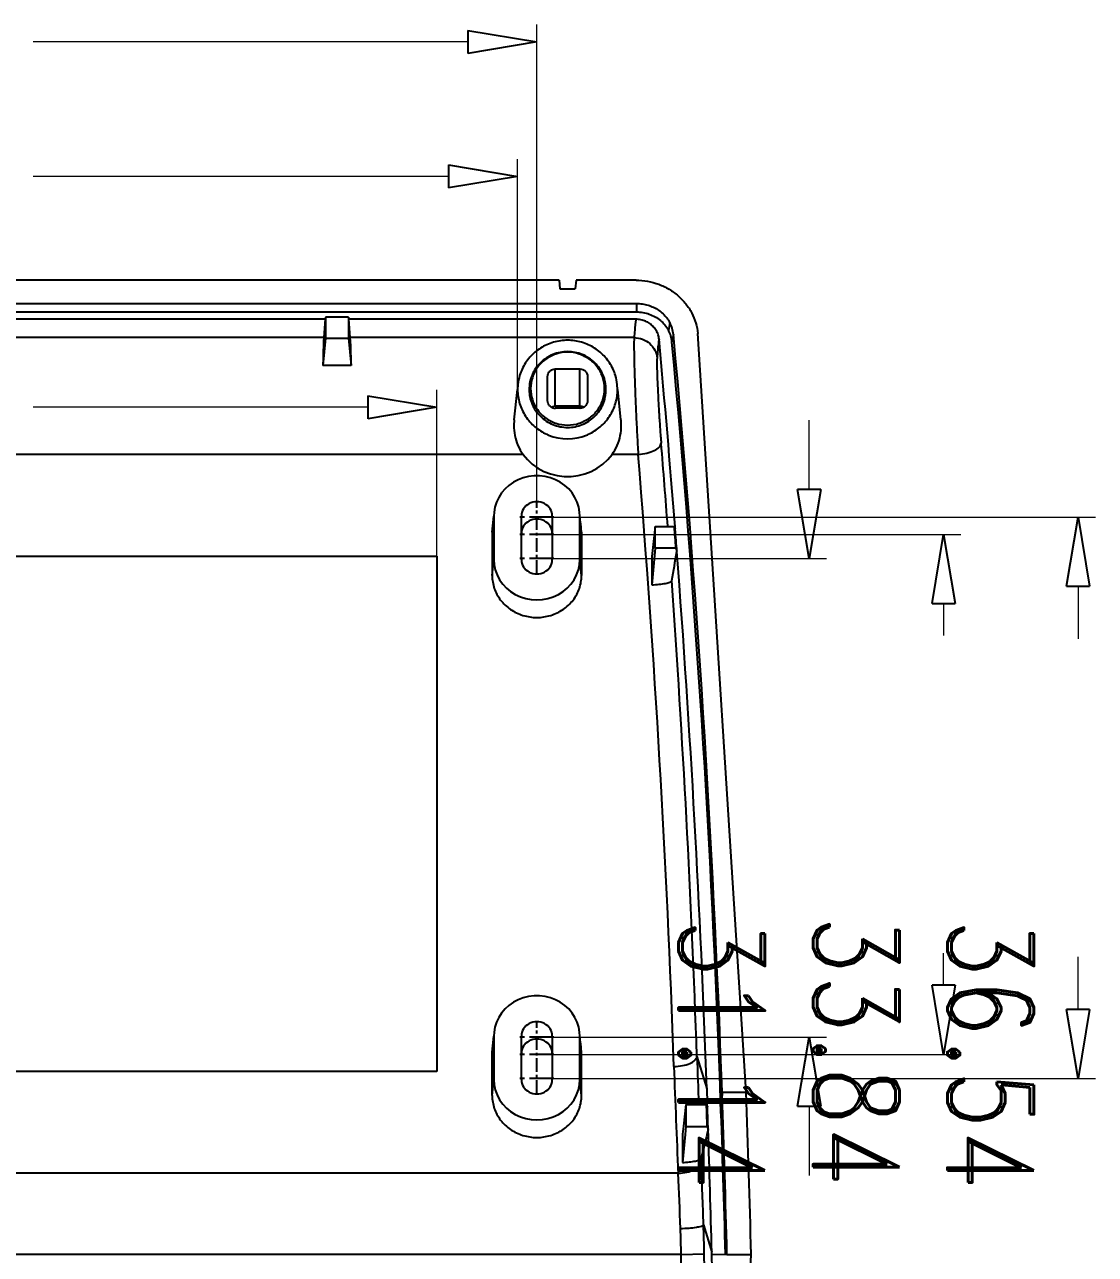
# Model space of a CAD drawing. Header units: millimetres. Extents: x -2947 to 97, y -3022 to 322.
# Drawn here: x -1479 to -1423.3, y -1849.8 to -1785.8 of the extents above; entities that cross this region are included whole.
import ezdxf
from ezdxf.enums import TextEntityAlignment as Align

# ---------------------------------------------------------------- set-up
doc = ezdxf.new("R2010")
doc.units = ezdxf.units.MM
doc.linetypes.add('CENTER', pattern=[50.8, 31.75, -6.35, 6.35, -6.35])
doc.layers.get('0').update_dxf_attribs({"linetype": 'CONTINUOUS'})
doc.layers.get('Defpoints').update_dxf_attribs({"linetype": 'CONTINUOUS'})
doc.layers.add('dim', color=3, linetype='CONTINUOUS', lineweight=9)
doc.styles.add('LongTou', font='romand.shx', dxfattribs={"width": 0.8, "bigfont": 'whgdtxt.shx'})

msp = doc.modelspace()

# ---------------------------------------------------------------- linework, layer by layer
at = {"color": 0, "linetype": 'ByBlock', "lineweight": -2}
for p, q in [((-1455.983, -1786.081), (-1452.383, -1786.681)), ((-1455.983, -1786.081), (-1455.983, -1787.281)), ((-1452.383, -1786.681), (-1455.983, -1787.281)), ((-1456.983, -1793.081), (-1453.383, -1793.681)), ((-1456.983, -1793.081), (-1456.983, -1794.281)), ((-1453.383, -1793.681), (-1456.983, -1794.281)), ((-1461.183, -1805.101), (-1457.583, -1805.701)), ((-1461.183, -1805.101), (-1461.183, -1806.301)), ((-1457.583, -1805.701), (-1461.183, -1806.301)), ((-1438.207, -1813.58), (-1438.807, -1809.98)), ((-1437.607, -1809.98), (-1438.807, -1809.98)), ((-1437.607, -1809.98), (-1438.207, -1813.58)), ((-1424.807, -1815.02), (-1424.207, -1811.42)), ((-1424.207, -1811.42), (-1423.607, -1815.02)), ((-1431.807, -1815.921), (-1431.207, -1812.321)), ((-1431.207, -1812.321), (-1430.607, -1815.921)), ((-1424.807, -1815.02), (-1423.607, -1815.02)), ((-1431.807, -1815.921), (-1430.607, -1815.921)), ((-1431.207, -1839.393), (-1431.807, -1835.793)), ((-1430.607, -1835.793), (-1431.807, -1835.793)), ((-1430.607, -1835.793), (-1431.207, -1839.393)), ((-1424.207, -1840.651), (-1424.807, -1837.051)), ((-1423.607, -1837.051), (-1424.807, -1837.051)), ((-1423.607, -1837.051), (-1424.207, -1840.651)), ((-1438.807, -1842.091), (-1438.207, -1838.491)), ((-1438.207, -1838.491), (-1437.607, -1842.091)), ((-1438.807, -1842.091), (-1437.607, -1842.091))]:
    msp.add_line(p, q, dxfattribs=at)
at = {"color": 7}
for p, q in [((-1451.225, -1799.089), (-1522.341, -1799.089)), ((-1451.225, -1799.089), (-1451.183, -1799.541)), ((-1451.183, -1799.541), (-1450.383, -1799.541)), ((-1450.341, -1799.089), (-1450.383, -1799.541)), ((-1447.219, -1799.089), (-1450.341, -1799.089)), ((-1526.362, -1800.297), (-1447.203, -1800.297)), ((-1447.203, -1800.297), (-1447.203, -1800.738)), ((-1526.362, -1800.738), (-1447.203, -1800.738)), ((-1463.399, -1801.123), (-1510.167, -1801.123)), ((-1463.399, -1801.123), (-1463.472, -1802.078)), ((-1463.383, -1801.016), (-1463.399, -1801.123)), ((-1463.383, -1801.016), (-1463.383, -1802.103)), ((-1462.183, -1801.016), (-1463.383, -1801.016)), ((-1462.183, -1801.016), (-1462.183, -1802.103)), ((-1462.183, -1801.016), (-1462.167, -1801.123)), ((-1447.227, -1801.123), (-1462.167, -1801.123)), ((-1462.093, -1802.078), (-1462.167, -1801.123)), ((-1445.457, -1801.297), (-1445.526, -1801.699)), ((-1463.472, -1802.078), (-1510.093, -1802.078)), ((-1463.383, -1802.103), (-1463.519, -1803.537)), ((-1463.472, -1802.078), (-1463.482, -1802.259)), ((-1463.383, -1802.103), (-1462.183, -1802.103)), ((-1462.183, -1802.103), (-1462.046, -1803.537)), ((-1447.32, -1802.078), (-1462.093, -1802.078)), ((-1462.084, -1802.259), (-1462.093, -1802.078)), ((-1445.273, -1801.919), (-1445.349, -1802.297)), ((-1441.481, -1841.351), (-1444.004, -1801.867)), ((-1463.501, -1802.796), (-1463.51, -1803.143)), ((-1463.492, -1802.5), (-1463.501, -1802.796)), ((-1463.482, -1802.259), (-1463.492, -1802.5)), ((-1462.074, -1802.5), (-1462.084, -1802.259)), ((-1462.064, -1802.796), (-1462.074, -1802.5)), ((-1462.055, -1803.143), (-1462.064, -1802.796)), ((-1463.51, -1803.143), (-1463.519, -1803.537)), ((-1462.046, -1803.537), (-1462.055, -1803.143)), ((-1462.046, -1803.537), (-1463.519, -1803.537)), ((-1451.823, -1805.364), (-1451.823, -1804.102)), ((-1451.423, -1805.653), (-1451.423, -1803.707)), ((-1451.423, -1803.707), (-1450.143, -1803.707)), ((-1450.143, -1805.653), (-1450.143, -1803.707)), ((-1449.743, -1804.102), (-1449.743, -1805.364)), ((-1453.562, -1806.354), (-1453.397, -1804.778)), ((-1453.368, -1804.512), (-1453.383, -1804.78)), ((-1452.783, -1804.78), (-1452.708, -1804.733)), ((-1448.783, -1804.78), (-1448.858, -1804.733)), ((-1448.183, -1804.78), (-1448.198, -1804.512)), ((-1448.004, -1806.354), (-1448.169, -1804.778)), ((-1450.143, -1805.653), (-1451.423, -1805.653)), ((-1450.143, -1805.758), (-1451.423, -1805.758)), ((-1453.563, -1806.357), (-1453.578, -1806.645)), ((-1447.988, -1806.645), (-1448.002, -1806.358)), ((-1453.1, -1808.158), (-1520.465, -1808.158)), ((-1453.1, -1808.158), (-1452.877, -1808.428)), ((-1452.877, -1808.428), (-1452.619, -1808.668)), ((-1448.947, -1808.668), (-1448.688, -1808.428)), ((-1448.688, -1808.428), (-1448.465, -1808.158)), ((-1447.108, -1808.158), (-1448.465, -1808.158)), ((-1452.619, -1808.668), (-1452.329, -1808.875)), ((-1452.329, -1808.875), (-1452.013, -1809.045)), ((-1452.013, -1809.045), (-1451.677, -1809.175)), ((-1451.677, -1809.175), (-1451.325, -1809.263)), ((-1451.325, -1809.263), (-1450.965, -1809.307)), ((-1450.601, -1809.307), (-1450.24, -1809.263)), ((-1450.24, -1809.263), (-1449.889, -1809.175)), ((-1449.889, -1809.175), (-1449.552, -1809.045)), ((-1449.552, -1809.045), (-1449.237, -1808.875)), ((-1449.237, -1808.875), (-1448.947, -1808.668)), ((-1453.833, -1809.768), (-1454.039, -1809.955)), ((-1453.603, -1809.607), (-1453.833, -1809.768)), ((-1453.354, -1809.475), (-1453.603, -1809.607)), ((-1453.088, -1809.374), (-1453.354, -1809.475)), ((-1452.81, -1809.305), (-1453.088, -1809.374)), ((-1452.526, -1809.271), (-1452.81, -1809.305)), ((-1452.239, -1809.271), (-1452.526, -1809.271)), ((-1451.955, -1809.305), (-1452.239, -1809.271)), ((-1451.678, -1809.374), (-1451.955, -1809.305)), ((-1451.412, -1809.475), (-1451.678, -1809.374)), ((-1451.162, -1809.607), (-1451.412, -1809.475)), ((-1450.932, -1809.768), (-1451.162, -1809.607)), ((-1450.965, -1809.307), (-1450.601, -1809.307)), ((-1450.726, -1809.955), (-1450.932, -1809.768)), ((-1454.367, -1810.396), (-1454.484, -1810.642)), ((-1454.218, -1810.166), (-1454.367, -1810.396)), ((-1454.039, -1809.955), (-1454.218, -1810.166)), ((-1450.547, -1810.166), (-1450.726, -1809.955)), ((-1450.398, -1810.396), (-1450.547, -1810.166)), ((-1450.282, -1810.642), (-1450.398, -1810.396)), ((-1454.611, -1811.166), (-1454.623, -1811.372)), ((-1454.566, -1810.9), (-1454.612, -1811.166)), ((-1454.484, -1810.642), (-1454.566, -1810.9)), ((-1453.156, -1811.178), (-1453.176, -1811.274)), ((-1453.122, -1811.084), (-1453.156, -1811.178)), ((-1453.076, -1810.996), (-1453.122, -1811.084)), ((-1453.017, -1810.914), (-1453.076, -1810.996)), ((-1452.948, -1810.841), (-1453.017, -1810.914)), ((-1452.87, -1810.776), (-1452.948, -1810.841)), ((-1452.783, -1810.721), (-1452.87, -1810.776)), ((-1452.689, -1810.677), (-1452.783, -1810.721)), ((-1452.59, -1810.646), (-1452.689, -1810.677)), ((-1452.487, -1810.627), (-1452.59, -1810.646)), ((-1452.383, -1810.62), (-1452.487, -1810.627)), ((-1452.278, -1810.627), (-1452.383, -1810.62)), ((-1452.176, -1810.646), (-1452.278, -1810.627)), ((-1452.077, -1810.677), (-1452.176, -1810.646)), ((-1451.983, -1810.721), (-1452.077, -1810.677)), ((-1451.896, -1810.776), (-1451.983, -1810.721)), ((-1451.817, -1810.841), (-1451.896, -1810.776)), ((-1451.748, -1810.914), (-1451.817, -1810.841)), ((-1451.69, -1810.996), (-1451.748, -1810.914)), ((-1451.644, -1811.084), (-1451.69, -1810.996)), ((-1451.61, -1811.178), (-1451.644, -1811.084)), ((-1451.59, -1811.274), (-1451.61, -1811.178)), ((-1450.2, -1810.9), (-1450.282, -1810.642)), ((-1450.154, -1811.166), (-1450.2, -1810.9)), ((-1450.143, -1811.372), (-1450.155, -1811.166)), ((-1454.71, -1812.204), (-1454.623, -1811.372)), ((-1454.671, -1811.729), (-1454.699, -1811.996)), ((-1454.623, -1811.372), (-1454.623, -1813.628)), ((-1453.176, -1811.274), (-1453.183, -1811.372)), ((-1453.183, -1813.628), (-1453.183, -1811.372)), ((-1453.017, -1811.816), (-1453.076, -1811.897)), ((-1452.948, -1811.742), (-1453.017, -1811.816)), ((-1452.87, -1811.677), (-1452.948, -1811.742)), ((-1452.783, -1811.622), (-1452.87, -1811.677)), ((-1452.689, -1811.579), (-1452.783, -1811.622)), ((-1452.59, -1811.547), (-1452.689, -1811.579)), ((-1452.487, -1811.528), (-1452.59, -1811.547)), ((-1452.383, -1811.521), (-1452.487, -1811.528)), ((-1452.278, -1811.528), (-1452.383, -1811.521)), ((-1452.176, -1811.547), (-1452.278, -1811.528)), ((-1452.077, -1811.579), (-1452.176, -1811.547)), ((-1451.983, -1811.622), (-1452.077, -1811.579)), ((-1451.896, -1811.677), (-1451.983, -1811.622)), ((-1451.817, -1811.742), (-1451.896, -1811.677)), ((-1451.748, -1811.816), (-1451.817, -1811.742)), ((-1451.69, -1811.897), (-1451.748, -1811.816)), ((-1451.583, -1811.372), (-1451.59, -1811.274)), ((-1451.583, -1811.372), (-1451.583, -1813.628)), ((-1450.143, -1813.628), (-1450.143, -1811.372)), ((-1450.056, -1812.204), (-1450.143, -1811.372)), ((-1450.067, -1811.996), (-1450.095, -1811.729)), ((-1454.698, -1811.996), (-1454.71, -1812.204)), ((-1454.71, -1812.204), (-1454.71, -1814.46)), ((-1453.176, -1812.175), (-1453.183, -1812.273)), ((-1453.156, -1812.079), (-1453.176, -1812.175)), ((-1453.122, -1811.986), (-1453.156, -1812.079)), ((-1453.076, -1811.897), (-1453.122, -1811.986)), ((-1451.644, -1811.986), (-1451.69, -1811.897)), ((-1451.61, -1812.079), (-1451.644, -1811.986)), ((-1451.59, -1812.175), (-1451.61, -1812.079)), ((-1451.583, -1812.273), (-1451.59, -1812.175)), ((-1450.056, -1812.204), (-1450.068, -1811.996)), ((-1450.056, -1812.204), (-1450.056, -1814.46)), ((-1446.223, -1811.916), (-1446.403, -1813.473)), ((-1446.223, -1813.044), (-1446.223, -1811.916)), ((-1446.223, -1811.916), (-1445.227, -1811.916)), ((-1445.227, -1811.916), (-1445.18, -1812.054)), ((-1445.18, -1812.054), (-1445.191, -1811.913)), ((-1446.223, -1813.044), (-1446.404, -1814.944)), ((-1445.14, -1813.044), (-1446.223, -1813.044)), ((-1445.14, -1813.044), (-1445.091, -1813.212)), ((-1515.983, -1813.454), (-1457.583, -1813.454)), ((-1457.583, -1813.454), (-1457.583, -1840.281)), ((-1454.71, -1814.46), (-1454.623, -1813.628)), ((-1454.623, -1813.628), (-1454.604, -1813.903)), ((-1453.183, -1813.628), (-1453.176, -1813.726)), ((-1453.176, -1813.726), (-1453.156, -1813.823)), ((-1451.61, -1813.823), (-1451.59, -1813.726)), ((-1451.59, -1813.726), (-1451.583, -1813.628)), ((-1450.162, -1813.903), (-1450.143, -1813.628)), ((-1450.056, -1814.46), (-1450.143, -1813.628)), ((-1446.403, -1813.473), (-1446.404, -1814.944)), ((-1454.604, -1813.903), (-1454.546, -1814.173)), ((-1454.546, -1814.173), (-1454.452, -1814.434)), ((-1453.156, -1813.823), (-1453.122, -1813.916)), ((-1453.122, -1813.916), (-1453.076, -1814.004)), ((-1453.076, -1814.004), (-1453.017, -1814.086)), ((-1453.017, -1814.086), (-1452.948, -1814.16)), ((-1452.948, -1814.16), (-1452.87, -1814.225)), ((-1452.87, -1814.225), (-1452.783, -1814.279)), ((-1452.783, -1814.279), (-1452.689, -1814.323)), ((-1452.689, -1814.323), (-1452.59, -1814.355)), ((-1452.59, -1814.355), (-1452.487, -1814.374)), ((-1452.487, -1814.374), (-1452.383, -1814.38)), ((-1452.383, -1814.38), (-1452.278, -1814.374)), ((-1452.278, -1814.374), (-1452.176, -1814.355)), ((-1452.176, -1814.355), (-1452.077, -1814.323)), ((-1452.077, -1814.323), (-1451.983, -1814.279)), ((-1451.983, -1814.279), (-1451.896, -1814.225)), ((-1451.896, -1814.225), (-1451.817, -1814.16)), ((-1451.817, -1814.16), (-1451.748, -1814.086)), ((-1451.748, -1814.086), (-1451.69, -1814.004)), ((-1451.69, -1814.004), (-1451.644, -1813.916)), ((-1451.644, -1813.916), (-1451.61, -1813.823)), ((-1450.313, -1814.434), (-1450.219, -1814.173)), ((-1450.219, -1814.173), (-1450.162, -1813.903)), ((-1454.452, -1814.434), (-1454.323, -1814.681)), ((-1454.323, -1814.681), (-1454.16, -1814.91)), ((-1454.16, -1814.91), (-1453.967, -1815.117)), ((-1450.799, -1815.117), (-1450.606, -1814.91)), ((-1450.606, -1814.91), (-1450.443, -1814.681)), ((-1450.443, -1814.681), (-1450.313, -1814.434)), ((-1453.967, -1815.117), (-1453.746, -1815.299)), ((-1453.746, -1815.299), (-1453.503, -1815.452)), ((-1453.503, -1815.452), (-1453.24, -1815.573)), ((-1453.24, -1815.573), (-1452.963, -1815.662)), ((-1452.963, -1815.662), (-1452.675, -1815.716)), ((-1452.09, -1815.716), (-1451.803, -1815.662)), ((-1451.803, -1815.662), (-1451.526, -1815.573)), ((-1451.526, -1815.573), (-1451.263, -1815.452)), ((-1451.263, -1815.452), (-1451.019, -1815.299)), ((-1451.019, -1815.299), (-1450.799, -1815.117)), ((-1452.675, -1815.716), (-1452.383, -1815.734)), ((-1452.383, -1815.734), (-1452.09, -1815.716)), ((-1453.603, -1836.678), (-1453.833, -1836.839)), ((-1453.354, -1836.546), (-1453.603, -1836.678)), ((-1453.088, -1836.445), (-1453.354, -1836.546)), ((-1452.81, -1836.377), (-1453.088, -1836.445)), ((-1452.526, -1836.342), (-1452.81, -1836.377)), ((-1452.239, -1836.342), (-1452.526, -1836.342)), ((-1451.955, -1836.377), (-1452.239, -1836.342)), ((-1451.678, -1836.445), (-1451.955, -1836.377)), ((-1451.412, -1836.546), (-1451.678, -1836.445)), ((-1451.162, -1836.678), (-1451.412, -1836.546)), ((-1450.932, -1836.839), (-1451.162, -1836.678)), ((-1454.218, -1837.237), (-1454.367, -1837.467)), ((-1454.039, -1837.026), (-1454.218, -1837.237)), ((-1453.833, -1836.839), (-1454.039, -1837.026)), ((-1450.726, -1837.026), (-1450.932, -1836.839)), ((-1450.547, -1837.237), (-1450.726, -1837.026)), ((-1450.398, -1837.467), (-1450.547, -1837.237)), ((-1454.566, -1837.972), (-1454.612, -1838.237)), ((-1454.484, -1837.713), (-1454.566, -1837.972)), ((-1454.367, -1837.467), (-1454.484, -1837.713)), ((-1453.076, -1838.067), (-1453.122, -1838.156)), ((-1453.017, -1837.986), (-1453.076, -1838.067)), ((-1452.948, -1837.912), (-1453.017, -1837.986)), ((-1452.87, -1837.847), (-1452.948, -1837.912)), ((-1452.783, -1837.792), (-1452.87, -1837.847)), ((-1452.689, -1837.749), (-1452.783, -1837.792)), ((-1452.59, -1837.717), (-1452.689, -1837.749)), ((-1452.487, -1837.698), (-1452.59, -1837.717)), ((-1452.383, -1837.691), (-1452.487, -1837.698)), ((-1452.278, -1837.698), (-1452.383, -1837.691)), ((-1452.176, -1837.717), (-1452.278, -1837.698)), ((-1452.077, -1837.749), (-1452.176, -1837.717)), ((-1451.983, -1837.792), (-1452.077, -1837.749)), ((-1451.896, -1837.847), (-1451.983, -1837.792)), ((-1451.817, -1837.912), (-1451.896, -1837.847)), ((-1451.748, -1837.986), (-1451.817, -1837.912)), ((-1451.69, -1838.067), (-1451.748, -1837.986)), ((-1451.644, -1838.156), (-1451.69, -1838.067)), ((-1450.282, -1837.713), (-1450.398, -1837.467)), ((-1450.2, -1837.972), (-1450.282, -1837.713)), ((-1450.154, -1838.237), (-1450.2, -1837.972)), ((-1454.71, -1839.275), (-1454.623, -1838.443)), ((-1454.611, -1838.238), (-1454.623, -1838.443)), ((-1454.623, -1838.443), (-1454.623, -1840.699)), ((-1453.176, -1838.345), (-1453.183, -1838.443)), ((-1453.183, -1840.699), (-1453.183, -1838.443)), ((-1453.156, -1838.249), (-1453.176, -1838.345)), ((-1453.122, -1838.156), (-1453.156, -1838.249)), ((-1452.783, -1838.693), (-1452.87, -1838.748)), ((-1452.689, -1838.65), (-1452.783, -1838.693)), ((-1452.59, -1838.618), (-1452.689, -1838.65)), ((-1452.487, -1838.599), (-1452.59, -1838.618)), ((-1452.383, -1838.593), (-1452.487, -1838.599)), ((-1452.278, -1838.599), (-1452.383, -1838.593)), ((-1452.176, -1838.618), (-1452.278, -1838.599)), ((-1452.077, -1838.65), (-1452.176, -1838.618)), ((-1451.983, -1838.693), (-1452.077, -1838.65)), ((-1451.896, -1838.748), (-1451.983, -1838.693)), ((-1451.61, -1838.249), (-1451.644, -1838.156)), ((-1451.59, -1838.345), (-1451.61, -1838.249)), ((-1451.583, -1838.443), (-1451.59, -1838.345)), ((-1451.583, -1838.443), (-1451.583, -1840.699)), ((-1450.143, -1838.443), (-1450.155, -1838.238)), ((-1450.143, -1840.699), (-1450.143, -1838.443)), ((-1450.056, -1839.275), (-1450.143, -1838.443)), ((-1454.698, -1839.067), (-1454.71, -1839.275)), ((-1454.71, -1841.531), (-1454.71, -1839.275)), ((-1454.671, -1838.8), (-1454.699, -1839.067)), ((-1453.176, -1839.246), (-1453.183, -1839.345)), ((-1453.156, -1839.15), (-1453.176, -1839.246)), ((-1453.122, -1839.057), (-1453.156, -1839.15)), ((-1453.076, -1838.969), (-1453.122, -1839.057)), ((-1453.017, -1838.887), (-1453.076, -1838.969)), ((-1452.948, -1838.813), (-1453.017, -1838.887)), ((-1452.87, -1838.748), (-1452.948, -1838.813)), ((-1451.817, -1838.813), (-1451.896, -1838.748)), ((-1451.748, -1838.887), (-1451.817, -1838.813)), ((-1451.69, -1838.969), (-1451.748, -1838.887)), ((-1451.644, -1839.057), (-1451.69, -1838.969)), ((-1451.61, -1839.15), (-1451.644, -1839.057)), ((-1451.59, -1839.246), (-1451.61, -1839.15)), ((-1451.583, -1839.345), (-1451.59, -1839.246)), ((-1450.067, -1839.067), (-1450.095, -1838.8)), ((-1450.056, -1839.275), (-1450.068, -1839.067)), ((-1450.056, -1841.531), (-1450.056, -1839.275)), ((-1444.048, -1839.504), (-1443.54, -1841.172)), ((-1457.583, -1840.281), (-1515.983, -1840.281)), ((-1454.71, -1841.531), (-1454.623, -1840.699)), ((-1454.623, -1840.699), (-1454.604, -1840.974)), ((-1454.604, -1840.974), (-1454.546, -1841.244)), ((-1454.546, -1841.244), (-1454.452, -1841.505)), ((-1453.183, -1840.699), (-1453.176, -1840.798)), ((-1453.176, -1840.798), (-1453.156, -1840.894)), ((-1453.156, -1840.894), (-1453.122, -1840.987)), ((-1453.122, -1840.987), (-1453.076, -1841.075)), ((-1453.076, -1841.075), (-1453.017, -1841.157)), ((-1453.017, -1841.157), (-1452.948, -1841.231)), ((-1452.948, -1841.231), (-1452.87, -1841.296)), ((-1451.896, -1841.296), (-1451.817, -1841.231)), ((-1451.817, -1841.231), (-1451.748, -1841.157)), ((-1451.748, -1841.157), (-1451.69, -1841.075)), ((-1451.69, -1841.075), (-1451.644, -1840.987)), ((-1451.644, -1840.987), (-1451.61, -1840.894)), ((-1451.61, -1840.894), (-1451.59, -1840.798)), ((-1451.59, -1840.798), (-1451.583, -1840.699)), ((-1450.313, -1841.505), (-1450.219, -1841.244)), ((-1450.219, -1841.244), (-1450.162, -1840.974)), ((-1450.162, -1840.974), (-1450.143, -1840.699)), ((-1450.056, -1841.531), (-1450.143, -1840.699)), ((-1454.452, -1841.505), (-1454.323, -1841.752)), ((-1454.323, -1841.752), (-1454.16, -1841.981)), ((-1452.87, -1841.296), (-1452.783, -1841.351)), ((-1452.783, -1841.351), (-1452.689, -1841.394)), ((-1452.689, -1841.394), (-1452.59, -1841.426)), ((-1452.59, -1841.426), (-1452.487, -1841.445)), ((-1452.487, -1841.445), (-1452.383, -1841.451)), ((-1452.383, -1841.451), (-1452.278, -1841.445)), ((-1452.278, -1841.445), (-1452.176, -1841.426)), ((-1452.176, -1841.426), (-1452.077, -1841.394)), ((-1452.077, -1841.394), (-1451.983, -1841.351)), ((-1451.983, -1841.351), (-1451.896, -1841.296)), ((-1450.606, -1841.981), (-1450.443, -1841.752)), ((-1450.443, -1841.752), (-1450.313, -1841.505)), ((-1443.52, -1841.724), (-1442.821, -1841.704)), ((-1443.514, -1841.882), (-1443.52, -1841.724)), ((-1443.514, -1841.883), (-1442.815, -1841.863)), ((-1443.511, -1841.966), (-1443.514, -1841.882)), ((-1442.744, -1841.33), (-1442.821, -1841.704)), ((-1442.821, -1841.704), (-1442.815, -1841.863)), ((-1442.738, -1841.496), (-1442.815, -1841.863)), ((-1442.743, -1841.351), (-1442.744, -1841.33)), ((-1442.743, -1841.351), (-1441.481, -1841.351)), ((-1442.743, -1841.351), (-1442.738, -1841.496)), ((-1454.16, -1841.981), (-1453.967, -1842.188)), ((-1453.967, -1842.188), (-1453.746, -1842.37)), ((-1453.746, -1842.37), (-1453.503, -1842.523)), ((-1453.503, -1842.523), (-1453.24, -1842.645)), ((-1451.526, -1842.645), (-1451.263, -1842.523)), ((-1451.263, -1842.523), (-1451.019, -1842.37)), ((-1451.019, -1842.37), (-1450.799, -1842.188)), ((-1450.799, -1842.188), (-1450.606, -1841.981)), ((-1444.623, -1841.997), (-1444.753, -1843.124)), ((-1444.623, -1841.997), (-1443.552, -1841.997)), ((-1444.623, -1841.997), (-1444.623, -1843.139)), ((-1443.552, -1841.997), (-1443.505, -1842.134)), ((-1443.505, -1842.134), (-1443.511, -1841.966)), ((-1453.24, -1842.645), (-1452.963, -1842.733)), ((-1452.963, -1842.733), (-1452.675, -1842.787)), ((-1452.675, -1842.787), (-1452.383, -1842.805)), ((-1452.383, -1842.805), (-1452.09, -1842.787)), ((-1452.09, -1842.787), (-1451.803, -1842.733)), ((-1451.803, -1842.733), (-1451.526, -1842.645)), ((-1444.753, -1843.124), (-1444.803, -1843.551)), ((-1444.623, -1843.139), (-1444.663, -1843.565)), ((-1444.623, -1843.139), (-1443.512, -1843.139)), ((-1443.512, -1843.139), (-1443.464, -1843.304)), ((-1444.663, -1843.565), (-1444.801, -1845.019)), ((-1443.837, -1844.804), (-1443.827, -1845.045)), ((-1445.025, -1845.577), (-1528.541, -1845.577)), ((-1443.708, -1848.266), (-1443.278, -1849.68)), ((-1444.867, -1849.803), (-1528.699, -1849.803)), ((-1444.867, -1849.803), (-1443.668, -1849.778)), ((-1444.168, -1923.45), (-1441.229, -1849.803)), ((-1443.275, -1849.803), (-1443.278, -1849.68)), ((-1443.275, -1849.804), (-1442.486, -1849.785)), ((-1442.563, -1849.787), (-1442.562, -1849.818)), ((-1442.486, -1849.803), (-1442.486, -1849.785)), ((-1442.486, -1849.803), (-1441.229, -1849.803)), ((-1442.486, -1849.803), (-1442.485, -1849.825))]:
    msp.add_line(p, q, dxfattribs=at)
at = {"color": 1, "linetype": 'CENTER', "ltscale": 0.022559}
for p, q in [((-1452.383, -1814.38), (-1452.383, -1810.62)), ((-1452.383, -1841.451), (-1452.383, -1837.691))]:
    msp.add_line(p, q, dxfattribs=at)
at = {"color": 1, "linetype": 'CENTER', "ltscale": 0.04}
for p, q in [((-1451.503, -1811.42), (-1453.263, -1811.42)), ((-1451.503, -1812.321), (-1453.263, -1812.321)), ((-1451.503, -1813.58), (-1453.263, -1813.58)), ((-1451.503, -1838.491), (-1453.263, -1838.491)), ((-1451.503, -1839.393), (-1453.263, -1839.393)), ((-1451.503, -1840.651), (-1453.263, -1840.651))]:
    msp.add_line(p, q, dxfattribs=at)
at = {"color": 7}
for centre, radius, start, end in [((-1446.95, -1802.077), 1.685, 5.36253, 27.57536), ((-2124.361, -1864.913), 681.235, 4.462103, 5.285371), ((-1446.963, -1802.449), 1.621, 5.36642, 27.55047), ((-2125.101, -1865.333), 682.78, 2.014715, 5.329106), ((-2125.115, -1865.705), 682.717, 2.014714, 5.329106), ((-1451.422, -1806.044), 0.391, 112.86782, 118.90293), ((-1451.422, -1805.351), 0.408, 247.87087, 269.9376), ((-1450.143, -1806.031), 0.378, 86.85179, 89.99462), ((-1450.143, -1805.359), 0.399, 270.00363, 272.87166), ((-1450.144, -1806.044), 0.39, 61.0955, 86.83582), ((-1450.791, -1804.732), 2.61, 245.76111, 248.02138), ((-1450.783, -1804.709), 2.634, 248.02944, 291.97056), ((-1450.774, -1804.732), 2.61, 291.97862, 294.23889), ((-2124.292, -1863.179), 680.656, 4.31924, 4.685718), ((-2125, -1863.749), 680.168, 1.998955, 4.688093), ((-1954.777, -1851.709), 511.101, 4.33862, 4.46544), ((-1954.767, -1851.861), 511.139, 4.33651, 4.46669), ((-1603.804, -1785.355), 161.139, 349.49899, 350.04494), ((-2125.327, -1864.986), 682.203, 2.000511, 4.352546), ((-2125.065, -1863.231), 681.43, 1.995417, 4.082132), ((-929.74, -1821.407), 514.626, 182.01527, 182.29307), ((-781.665, -1816.272), 664.007, 182.049944, 182.529505), ((-2097.207, -1866.548), 654.857, 1.466595, 2.160283), ((-2179.364, -1867.977), 737.102, 1.414236, 2.058877), ((-2194.719, -1868.049), 753.711, 1.387095, 2.029918), ((-1858.998, -1857.236), 415.725, 1.94315, 2.10064), ((-1883.303, -1858.03), 440.085, 1.91757, 2.06997), ((-1268.557, -1887.535), 180.413, 165.80818, 166.29918), ((-2108.711, -1865.964), 665.632, 1.401818, 1.950925), ((-1688.997, -1855.703), 245.402, 1.73663, 2.48909), ((-1641.175, -1855.118), 196.382, 1.94398, 2.78469), ((-1607.354, -1853.274), 163.723, 1.22353, 1.7528), ((-1574.933, -1852.917), 130.104, 1.3715, 1.965), ((-2018.367, -1862.059), 573.631, 354.174272, 1.22419), ((-2018.311, -1862.047), 574.774, 358.789881, 1.223085), ((-2018.456, -1863.472), 575.344, 358.93306, 1.361299)]:
    msp.add_arc(centre, radius, start, end, dxfattribs=at)
for points, start_tangent, end_tangent in [([(-1447.219, -1799.089), (-1446.616, -1799.143), (-1446.034, -1799.302), (-1445.497, -1799.559), (-1445.023, -1799.903), (-1444.627, -1800.32), (-1444.32, -1800.796), (-1444.11, -1801.317), (-1444.004, -1801.867)], (1, 0), (0.0926, -0.995703)), ([(-1447.203, -1800.297), (-1446.895, -1800.32), (-1446.594, -1800.387), (-1446.309, -1800.498), (-1446.047, -1800.649), (-1445.815, -1800.835), (-1445.617, -1801.052), (-1445.457, -1801.297)], (1, 0), (0.477437, -0.878666)), ([(-1447.203, -1800.738), (-1446.86, -1800.768), (-1446.533, -1800.854), (-1446.225, -1800.994), (-1445.95, -1801.185), (-1445.717, -1801.418), (-1445.526, -1801.699)], (1, 0), (0.477749, -0.878497)), ([(-1447.227, -1801.123), (-1447.26, -1801.377), (-1447.29, -1801.69), (-1447.32, -1802.078)], (-0.14507, -0.989421), (-0.065472, -0.997854)), ([(-1446.023, -1802.16), (-1446.072, -1801.925), (-1446.172, -1801.705), (-1446.319, -1801.51), (-1446.507, -1801.347), (-1446.727, -1801.225), (-1446.971, -1801.149), (-1447.227, -1801.123)], (-0.092117, 0.995748), (-1, 0)), ([(-1448.197, -1804.512), (-1448.288, -1804.057), (-1448.596, -1803.394), (-1449.08, -1802.842), (-1449.703, -1802.448), (-1450.413, -1802.242), (-1451.153, -1802.242), (-1451.863, -1802.448), (-1452.485, -1802.842), (-1452.97, -1803.394), (-1453.277, -1804.057), (-1453.368, -1804.512)], (-0.106218, 0.994343), (-0.106218, -0.994343)), ([(-1447.32, -1802.078), (-1447.327, -1802.508), (-1447.319, -1803.166), (-1447.297, -1804.013), (-1447.263, -1804.998), (-1447.218, -1806.062), (-1447.165, -1807.141), (-1447.108, -1808.158)], (-0.049136, -0.998792), (0.059537, -0.998226)), ([(-1447.32, -1802.078), (-1446.882, -1802.159), (-1446.505, -1802.388), (-1446.24, -1802.732), (-1446.124, -1803.144)], (0.999985, -0.005417), (0.082394, -0.9966)), ([(-1446.023, -1802.16), (-1446.058, -1802.416), (-1446.092, -1802.737), (-1446.124, -1803.144)], (-0.159975, -0.987121), (-0.067165, -0.997742)), ([(-1448.783, -1804.78), (-1448.935, -1804.025), (-1449.369, -1803.385), (-1450.017, -1802.958), (-1450.783, -1802.808), (-1451.548, -1802.958), (-1452.197, -1803.385), (-1452.631, -1804.025), (-1452.783, -1804.78)], (0, 1), (0, -1)), ([(-1448.858, -1804.733), (-1448.948, -1804.165), (-1449.212, -1803.638), (-1449.633, -1803.212), (-1450.176, -1802.934), (-1450.783, -1802.835), (-1451.39, -1802.934), (-1451.933, -1803.212), (-1452.354, -1803.638), (-1452.617, -1804.165), (-1452.708, -1804.733)], (0.000001, 1), (0, -1)), ([(-1446.124, -1803.144), (-1446.131, -1803.458), (-1446.123, -1803.938), (-1446.101, -1804.556), (-1446.066, -1805.274), (-1446.021, -1806.05), (-1445.968, -1806.837), (-1445.912, -1807.576)], (-0.067061, -0.997749), (0.081682, -0.996658)), ([(-1451.823, -1804.102), (-1451.792, -1803.951), (-1451.706, -1803.823), (-1451.576, -1803.737), (-1451.423, -1803.707)], (0, 1), (1, 0)), ([(-1450.143, -1803.707), (-1449.99, -1803.737), (-1449.86, -1803.823), (-1449.773, -1803.951), (-1449.743, -1804.102)], (1, 0), (0, -1)), ([(-1453.383, -1804.78), (-1453.277, -1805.502), (-1452.97, -1806.166), (-1452.485, -1806.717), (-1451.863, -1807.111)], (0, -1), (0.911834, -0.410559)), ([(-1452.783, -1804.78), (-1452.631, -1805.534), (-1452.197, -1806.174), (-1451.548, -1806.601), (-1450.783, -1806.752), (-1450.017, -1806.601), (-1449.369, -1806.174), (-1448.935, -1805.534), (-1448.783, -1804.78)], (0, -1), (0, 1)), ([(-1452.708, -1804.733), (-1452.617, -1805.301), (-1452.354, -1805.828), (-1451.978, -1806.22)], (0, -1), (0.789108, -0.614254)), ([(-1451.978, -1806.22), (-1451.933, -1806.254), (-1451.39, -1806.532), (-1450.783, -1806.631), (-1450.176, -1806.532), (-1449.633, -1806.254), (-1449.212, -1805.828), (-1448.948, -1805.301), (-1448.858, -1804.733)], (0.789108, -0.614254), (0.000001, 1)), ([(-1449.703, -1807.111), (-1449.08, -1806.717), (-1448.596, -1806.166), (-1448.288, -1805.502), (-1448.183, -1804.78)], (0.911834, 0.410559), (0, 1)), ([(-1451.576, -1805.728), (-1451.706, -1805.643), (-1451.792, -1805.515), (-1451.823, -1805.364)], (-0.925954, 0.377637), (0, 1)), ([(-1449.743, -1805.364), (-1449.773, -1805.515), (-1449.86, -1805.643), (-1449.99, -1805.728), (-1450.123, -1805.758)], (0, -1), (-0.998747, -0.05004)), ([(-1451.423, -1805.653), (-1451.574, -1805.684)], (-1, 0), (-0.921494, -0.388392)), ([(-1453.578, -1806.645), (-1453.527, -1807.172), (-1453.367, -1807.687), (-1453.1, -1808.158)], (-0.001554, -0.999999), (0.584915, -0.811095)), ([(-1448.465, -1808.158), (-1448.199, -1807.689), (-1448.039, -1807.176), (-1447.988, -1806.645)], (0.584915, 0.811095), (-0.001554, 0.999999)), ([(-1447.108, -1808.158), (-1446.654, -1808.089), (-1446.267, -1807.955), (-1446.007, -1807.775), (-1445.912, -1807.576)], (0.997738, 0.067215), (0.028129, 0.999604)), ([(-1454.71, -1814.46), (-1454.596, -1815.13), (-1454.269, -1815.739), (-1453.756, -1816.224), (-1453.104, -1816.537), (-1452.383, -1816.647), (-1451.662, -1816.537), (-1451.01, -1816.224), (-1450.496, -1815.739), (-1450.17, -1815.13), (-1450.056, -1814.46)], (0, -1), (0, 1)), ([(-1446.404, -1814.944), (-1446.01, -1814.919), (-1445.679, -1814.87), (-1445.453, -1814.802), (-1445.364, -1814.723)], (0.99958, 0.028982), (0.182249, 0.983252)), ([(-1445.247, -1840.024), (-1444.799, -1839.975), (-1444.416, -1839.859), (-1444.153, -1839.694), (-1444.048, -1839.504)], (0.999589, 0.02866), (0.098016, 0.995185)), ([(-1443.54, -1841.172), (-1443.53, -1841.446), (-1443.52, -1841.724)], (0.034915, -0.99939), (0.036183, -0.999345)), ([(-1454.71, -1841.531), (-1454.596, -1842.201), (-1454.269, -1842.81), (-1453.756, -1843.296), (-1453.104, -1843.608), (-1452.383, -1843.718), (-1451.662, -1843.608), (-1451.01, -1843.296), (-1450.496, -1842.81), (-1450.17, -1842.201), (-1450.056, -1841.531)], (0, -1), (0, 1)), ([(-1444.803, -1843.551), (-1444.803, -1844.036), (-1444.802, -1844.525), (-1444.801, -1845.019)], (0.00032, -1), (0.001899, -0.999998)), ([(-1445.025, -1845.577), (-1444.576, -1845.524), (-1444.192, -1845.405), (-1443.93, -1845.237), (-1443.827, -1845.045)], (0.999353, 0.035955), (0.084894, 0.99639)), ([(-1444.801, -1845.019), (-1444.436, -1844.992), (-1444.131, -1844.944), (-1443.923, -1844.879), (-1443.837, -1844.804)], (0.999204, 0.03988), (0.237224, 0.971455)), ([(-1444.906, -1848.456), (-1444.459, -1848.431), (-1444.077, -1848.387), (-1443.814, -1848.329), (-1443.708, -1848.266)], (0.999548, 0.030066), (0.315706, 0.948857))]:
    msp.add_spline(points, degree=3, dxfattribs=dict(at, start_tangent=start_tangent, end_tangent=end_tangent))
at = {"layer": 'Defpoints', "color": 0}
for p in [(-1453.383, -1793.681), (-1453.383, -1804.78), (-1452.383, -1810.62), (-1451.503, -1811.42), (-1424.207, -1811.42), (-1451.503, -1812.321), (-1431.207, -1812.321), (-1457.583, -1813.454), (-1451.503, -1813.58), (-1451.503, -1838.491), (-1438.207, -1838.491), (-1451.503, -1839.393), (-1451.503, -1840.651)]:
    msp.add_point(p, dxfattribs=at)
at = {"layer": 'dim', "color": 131, "lineweight": 5}
for p, q in [((-1452.383, -1810.62), (-1452.383, -1785.782)), ((-1453.383, -1804.78), (-1453.383, -1792.782)), ((-1457.583, -1813.454), (-1457.583, -1804.802)), ((-1451.503, -1811.42), (-1423.307, -1811.42)), ((-1451.503, -1812.321), (-1430.307, -1812.321)), ((-1451.503, -1813.58), (-1437.307, -1813.58)), ((-1451.503, -1838.491), (-1437.307, -1838.491)), ((-1451.503, -1839.393), (-1430.307, -1839.393)), ((-1451.503, -1840.651), (-1423.307, -1840.651))]:
    msp.add_line(p, q, dxfattribs=at)
at = {"layer": 'dim', "lineweight": 5}
for p, q in [((-1455.983, -1786.681), (-1478.598, -1786.681)), ((-1456.983, -1793.681), (-1478.596, -1793.681)), ((-1461.183, -1805.701), (-1478.598, -1805.701)), ((-1438.207, -1809.98), (-1438.207, -1806.38)), ((-1424.207, -1815.02), (-1424.207, -1817.765)), ((-1431.207, -1815.921), (-1431.207, -1817.586)), ((-1431.207, -1835.793), (-1431.207, -1834.128)), ((-1424.207, -1837.051), (-1424.207, -1834.307)), ((-1438.207, -1842.091), (-1438.207, -1845.691))]:
    msp.add_line(p, q, dxfattribs=at)

# ---------------------------------------------------------------- texts
at = {"layer": 'dim', "color": 122, "style": 'LongTou', "text_generation_flag": 6, "width": 0.8}
for s, p in [('31.14', (-1440.507, -1832.329)), ('33.84', (-1433.507, -1832.15)), ('36.54', (-1426.507, -1832.329))]:
    msp.add_text(s, height=4.5, rotation=90, dxfattribs=at).set_placement(p, align=Align.TOP_LEFT)

doc.saveas('drawing.dxf')
